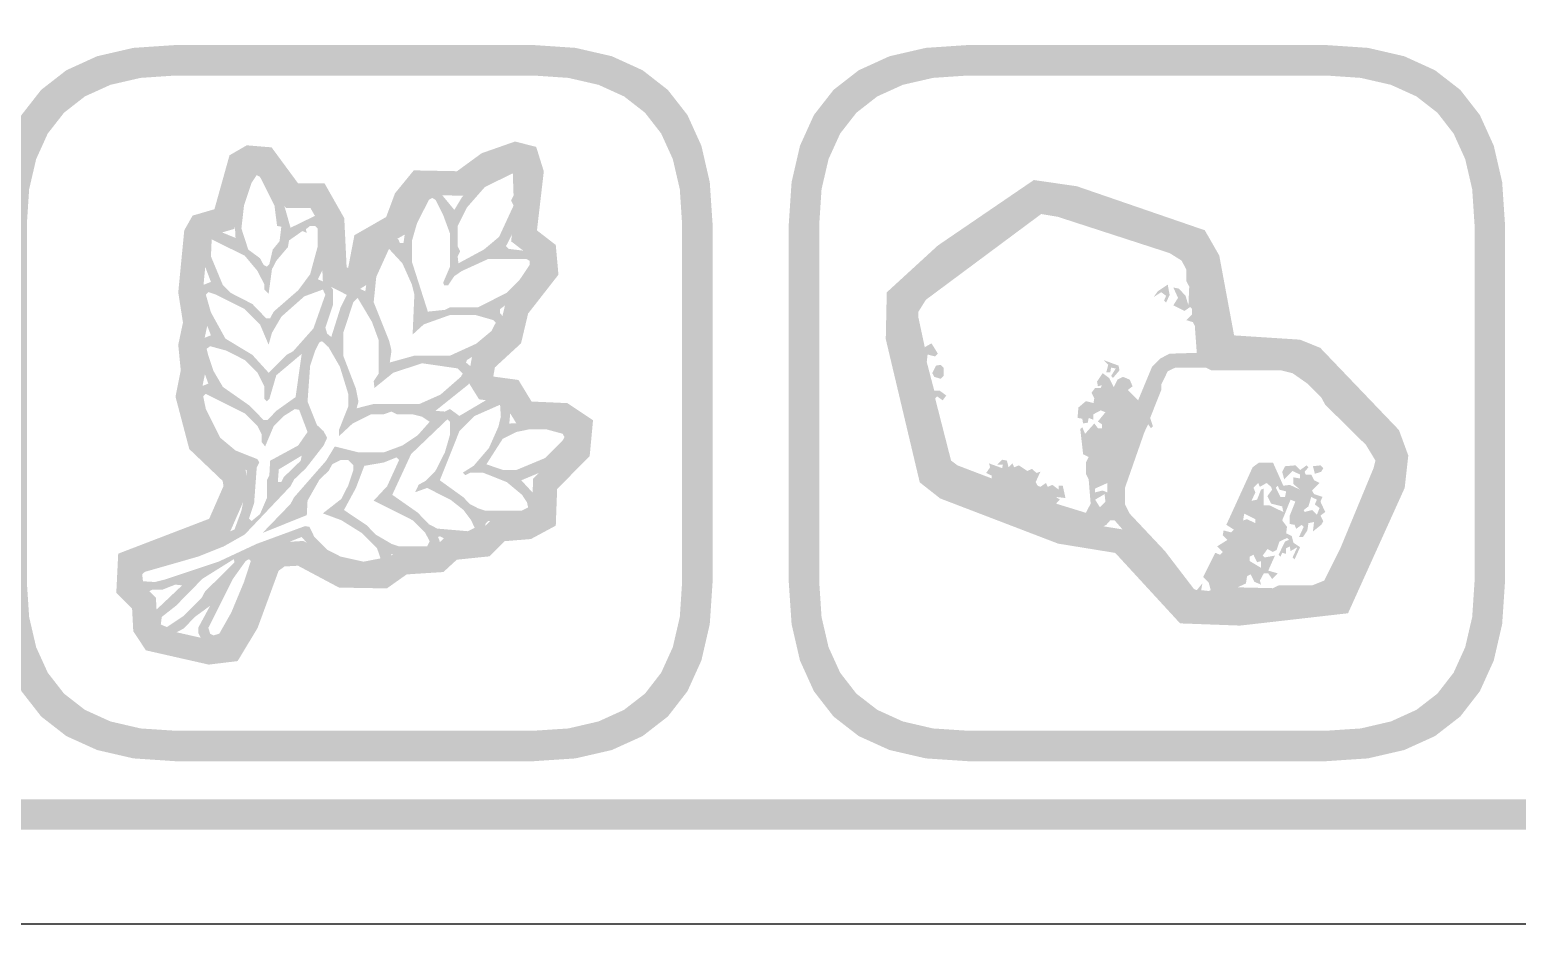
# Model space of a CAD drawing. Header units: millimetres. Extents: x 6 to 294, y 109 to 451.
# Drawn here: x 91.34 to 110.86, y 340.86 to 352.6 of the extents above; entities that cross this region are included whole.
import ezdxf

# ---------------------------------------------------------------- set-up
doc = ezdxf.new("R2010")
doc.units = ezdxf.units.MM
doc.layers.add('CUT', color=1, linetype='Continuous')
doc.layers.add('RASTER', color=7, linetype='Continuous')

msp = doc.modelspace()

# ---------------------------------------------------------------- hatches: boundary and pattern name
at = {"layer": 'RASTER'}
h = msp.add_hatch(color=7, dxfattribs=at)
h.paths.add_polyline_path([(75.2, 357.501), (75.234, 358.016), (75.338, 358.463), (75.509, 358.841), (75.75, 359.151), (76.059, 359.391), (76.438, 359.563), (76.884, 359.666), (77.4, 359.701), (134.6, 359.701), (135.116, 359.666), (135.563, 359.563), (135.941, 359.391), (136.25, 359.151), (136.491, 358.841), (136.663, 358.463), (136.766, 358.016), (136.8, 357.501), (136.8, 344.301), (136.766, 343.785), (136.663, 343.338), (136.491, 342.96), (136.25, 342.651), (135.941, 342.41), (135.563, 342.238), (135.116, 342.135), (134.6, 342.101), (77.4, 342.101), (76.884, 342.135), (76.438, 342.238), (76.059, 342.41), (75.75, 342.651), (75.509, 342.96), (75.338, 343.338), (75.234, 343.785), (75.2, 344.301)])
h.paths.add_polyline_path([(75.6, 357.501), (75.6, 344.301), (75.628, 343.879), (75.712, 343.513), (75.853, 343.204), (76.05, 342.951), (76.303, 342.754), (76.613, 342.613), (76.978, 342.529), (77.4, 342.501), (134.6, 342.501), (135.022, 342.529), (135.388, 342.613), (135.697, 342.754), (135.95, 342.951), (136.147, 343.204), (136.288, 343.513), (136.372, 343.879), (136.4, 344.301), (136.4, 357.501), (136.372, 357.923), (136.288, 358.288), (136.147, 358.598), (135.95, 358.851), (135.697, 359.048), (135.388, 359.188), (135.022, 359.273), (134.6, 359.301), (77.4, 359.301), (76.978, 359.273), (76.613, 359.188), (76.303, 359.048), (76.05, 358.851), (75.853, 358.598), (75.712, 358.288), (75.628, 357.923), (75.6, 357.501)], flags=0)
h = msp.add_hatch(color=7, dxfattribs=at)
h.paths.add_polyline_path([(90.9, 350.051), (90.937, 350.602), (91.047, 351.079), (91.23, 351.483), (91.488, 351.813), (91.818, 352.07), (92.222, 352.254), (92.699, 352.364), (93.25, 352.401), (97.95, 352.401), (98.501, 352.364), (98.978, 352.254), (99.382, 352.07), (99.712, 351.813), (99.97, 351.483), (100.153, 351.079), (100.263, 350.602), (100.3, 350.051), (100.3, 345.351), (100.263, 344.8), (100.153, 344.323), (99.97, 343.919), (99.713, 343.588), (99.382, 343.331), (98.978, 343.148), (98.501, 343.038), (97.95, 343.001), (93.25, 343.001), (92.699, 343.038), (92.222, 343.148), (91.818, 343.331), (91.488, 343.588), (91.23, 343.919), (91.047, 344.323), (90.937, 344.8), (90.9, 345.351)])
h.paths.add_polyline_path([(91.3, 350.051), (91.3, 345.351), (91.33, 344.894), (91.422, 344.498), (91.574, 344.163), (91.788, 343.888), (92.062, 343.675), (92.397, 343.523), (92.793, 343.431), (93.25, 343.401), (97.95, 343.401), (98.407, 343.431), (98.803, 343.523), (99.138, 343.675), (99.413, 343.888), (99.626, 344.163), (99.778, 344.498), (99.87, 344.894), (99.9, 345.351), (99.9, 350.051), (99.87, 350.508), (99.778, 350.904), (99.626, 351.239), (99.413, 351.513), (99.138, 351.727), (98.803, 351.879), (98.407, 351.97), (97.95, 352.001), (93.25, 352.001), (92.793, 351.97), (92.397, 351.879), (92.062, 351.727), (91.788, 351.513), (91.574, 351.239), (91.422, 350.904), (91.33, 350.508), (91.3, 350.051)], flags=0)
h = msp.add_hatch(color=7, dxfattribs=at)
h.paths.add_polyline_path([(101.3, 350.051), (101.337, 350.602), (101.447, 351.079), (101.63, 351.483), (101.888, 351.813), (102.218, 352.07), (102.622, 352.254), (103.099, 352.364), (103.65, 352.401), (108.35, 352.401), (108.901, 352.364), (109.378, 352.254), (109.782, 352.07), (110.113, 351.813), (110.37, 351.483), (110.553, 351.079), (110.663, 350.602), (110.7, 350.051), (110.7, 345.351), (110.663, 344.8), (110.553, 344.323), (110.37, 343.919), (110.113, 343.588), (109.782, 343.331), (109.378, 343.148), (108.901, 343.038), (108.35, 343.001), (103.65, 343.001), (103.099, 343.038), (102.622, 343.148), (102.218, 343.331), (101.887, 343.588), (101.63, 343.919), (101.447, 344.323), (101.337, 344.8), (101.3, 345.351)])
h.paths.add_polyline_path([(101.7, 350.051), (101.7, 345.351), (101.73, 344.894), (101.822, 344.498), (101.974, 344.163), (102.187, 343.888), (102.462, 343.675), (102.797, 343.523), (103.193, 343.431), (103.65, 343.401), (108.35, 343.401), (108.807, 343.431), (109.203, 343.523), (109.538, 343.675), (109.813, 343.888), (110.026, 344.163), (110.178, 344.498), (110.27, 344.894), (110.3, 345.351), (110.3, 350.051), (110.27, 350.508), (110.178, 350.904), (110.026, 351.239), (109.813, 351.513), (109.538, 351.727), (109.203, 351.879), (108.807, 351.97), (108.35, 352.001), (103.65, 352.001), (103.193, 351.97), (102.797, 351.879), (102.462, 351.727), (102.188, 351.513), (101.974, 351.239), (101.822, 350.904), (101.73, 350.508), (101.7, 350.051)], flags=0)
h = msp.add_hatch(color=7, dxfattribs=at)
h.paths.add_polyline_path([(97.708, 351.135), (97.985, 351.064), (98.085, 350.743), (97.995, 349.968), (98.242, 349.777), (98.277, 349.387), (97.879, 348.877), (97.786, 348.486), (97.443, 348.17), (97.423, 348.056), (97.427, 348.049), (97.752, 348.005), (97.924, 347.722), (98.394, 347.701), (98.731, 347.476), (98.687, 347.007), (98.26, 346.573), (98.242, 346.093), (97.915, 345.917), (97.57, 345.889), (97.371, 345.69), (96.943, 345.646), (96.767, 345.484), (96.285, 345.453), (96.025, 345.269), (95.397, 345.28), (94.859, 345.567), (94.681, 345.557), (94.604, 345.5), (94.328, 344.749), (94.066, 344.315), (93.687, 344.269), (92.863, 344.456), (92.697, 344.706), (92.681, 345.006), (92.474, 345.213), (92.499, 345.725), (93.693, 346.183), (93.881, 346.612), (93.87, 346.68), (93.432, 347.098), (93.251, 347.785), (93.32, 348.132), (93.287, 348.466), (93.349, 348.759), (93.287, 349.154), (93.366, 349.969), (93.475, 350.162), (93.762, 350.246), (93.96, 350.954), (94.186, 351.085), (94.512, 351.058), (94.861, 350.584), (95.208, 350.584), (95.466, 350.129), (95.497, 349.483), (95.51, 349.476), (95.518, 349.481), (95.599, 349.905), (96.016, 350.144), (96.132, 350.455), (96.378, 350.756), (96.946, 350.745), (97.269, 350.981)])
h.paths.add_polyline_path([(97.722, 350.801), (97.42, 350.695), (97.048, 350.423), (96.528, 350.433), (96.414, 350.293), (96.276, 349.923), (95.885, 349.7), (95.806, 349.284), (95.527, 349.108), (95.186, 349.282), (95.15, 350.038), (95.021, 350.264), (94.7, 350.264), (94.341, 350.751), (94.26, 350.758), (94.233, 350.742), (94.023, 349.988), (93.689, 349.891), (93.678, 349.871), (93.61, 349.163), (93.675, 348.75), (93.61, 348.449), (93.644, 348.116), (93.579, 347.795), (93.719, 347.267), (94.169, 346.837), (94.212, 346.57), (93.932, 345.932), (92.809, 345.501), (92.801, 345.339), (92.994, 345.145), (93.012, 344.811), (93.059, 344.74), (93.704, 344.594), (93.873, 344.614), (94.038, 344.888), (94.336, 345.7), (94.567, 345.87), (94.929, 345.892), (95.48, 345.599), (95.926, 345.59), (96.174, 345.767), (96.633, 345.796), (96.804, 345.954), (97.225, 345.997), (97.427, 346.199), (97.822, 346.231), (97.929, 346.288), (97.945, 346.709), (98.379, 347.15), (98.395, 347.316), (98.291, 347.385), (97.74, 347.41), (97.558, 347.708), (97.235, 347.751), (97.086, 347.991), (97.146, 348.331), (97.497, 348.656), (97.584, 349.019), (97.947, 349.484), (97.936, 349.609), (97.656, 349.825), (97.759, 350.712), (97.732, 350.798), (97.722, 350.801)], flags=0)
h = msp.add_hatch(color=7, dxfattribs=at)
h.paths.add_polyline_path([(94.26, 350.851), (94.393, 350.804), (94.527, 350.638), (94.65, 350.394), (94.761, 350.003), (95.084, 350.16), (95.161, 350.137), (95.218, 350.06), (95.218, 349.893), (95.251, 349.793), (95.185, 349.459), (95.118, 349.326), (95.261, 349.269), (95.318, 349.192), (95.318, 348.992), (95.218, 348.691), (95.241, 348.614), (95.295, 348.568), (95.418, 348.958), (95.508, 349.135), (95.619, 349.225), (95.742, 349.169), (95.785, 349.459), (95.852, 349.659), (95.976, 349.87), (96.086, 349.893), (96.176, 349.85), (96.196, 349.803), (96.243, 349.803), (96.286, 350.093), (96.51, 350.504), (96.62, 350.561), (96.663, 350.537), (96.911, 350.237), (97.011, 350.404), (97.278, 350.671), (97.488, 350.794), (97.722, 350.861), (97.765, 350.838), (97.822, 350.761), (97.822, 350.394), (97.722, 350.027), (97.588, 349.76), (97.622, 349.726), (97.889, 349.693), (97.999, 349.636), (98.022, 349.492), (97.932, 349.316), (97.845, 349.235), (97.799, 349.149), (97.511, 348.935), (97.511, 348.882), (97.588, 348.791), (97.531, 348.614), (97.365, 348.448), (97.077, 348.267), (97.064, 348.234), (97.154, 348.157), (97.154, 348.057), (97.097, 347.947), (96.663, 347.6), (96.787, 347.59), (96.854, 347.623), (96.977, 347.533), (97.355, 347.756), (97.555, 347.79), (97.655, 347.69), (97.632, 347.433), (98.289, 347.456), (98.466, 347.366), (98.49, 347.222), (98.433, 347.112), (98.166, 346.845), (97.789, 346.688), (97.965, 346.498), (98.022, 346.388), (97.999, 346.244), (97.922, 346.187), (97.789, 346.154), (97.355, 346.154), (97.321, 346.121), (97.298, 345.977), (97.221, 345.92), (96.787, 345.92), (96.72, 345.954), (96.697, 345.944), (96.72, 345.887), (96.697, 345.743), (96.553, 345.687), (96.086, 345.72), (96.043, 345.563), (95.952, 345.52), (95.518, 345.52), (95.385, 345.553), (95.141, 345.677), (94.907, 345.944), (94.393, 345.743), (94.216, 345.186), (93.993, 344.675), (93.926, 344.575), (93.816, 344.518), (93.716, 344.518), (93.605, 344.575), (93.549, 344.685), (93.549, 344.752), (93.706, 345.042), (93.505, 344.895), (93.358, 344.742), (93.181, 344.652), (93.081, 344.652), (92.991, 344.695), (92.948, 344.785), (92.971, 344.962), (93.338, 345.309), (93.248, 345.319), (93.081, 345.253), (92.948, 345.253), (92.881, 345.219), (92.737, 345.309), (92.714, 345.52), (92.737, 345.563), (92.848, 345.62), (93.549, 345.82), (94.026, 346.044), (94.116, 346.288), (94.183, 346.621), (94.183, 346.822), (93.939, 346.945), (93.739, 347.145), (93.582, 347.423), (93.515, 347.656), (93.539, 347.9), (93.682, 347.957), (93.549, 348.324), (93.549, 348.491), (93.572, 348.534), (93.716, 348.591), (93.549, 349.025), (93.549, 349.192), (93.572, 349.235), (93.716, 349.292), (93.615, 349.559), (93.592, 349.803), (93.615, 349.893), (93.682, 349.96), (93.816, 349.96), (94.039, 349.87), (94.016, 350.294), (94.083, 350.561), (94.206, 350.804)])
h.paths.add_polyline_path([(97.678, 350.718), (97.311, 350.537), (97.077, 350.27), (96.954, 350.027), (96.954, 349.76), (96.987, 349.693), (96.954, 349.626), (96.964, 349.536), (97.298, 349.716), (97.498, 349.883), (97.688, 350.294), (97.655, 350.36), (97.688, 350.427)], flags=0)
h.paths.add_polyline_path([(94.317, 350.694), (94.25, 350.594), (94.15, 350.294), (94.116, 349.993), (94.206, 349.716), (94.36, 349.603), (94.407, 349.516), (94.45, 349.492), (94.483, 349.526), (94.527, 349.716), (94.617, 349.826), (94.64, 350.017), (94.584, 350.027), (94.55, 350.294), (94.36, 350.671)], flags=0)
h.paths.add_polyline_path([(96.62, 350.394), (96.577, 350.37), (96.42, 350.06), (96.353, 349.826), (96.353, 349.559), (96.563, 348.902), (96.787, 348.925), (96.854, 348.958), (97.221, 348.958), (97.598, 349.149), (97.765, 349.316), (97.899, 349.516), (97.899, 349.569), (97.855, 349.593), (97.355, 349.593), (97.011, 349.436), (96.911, 349.369), (96.83, 349.249), (96.777, 349.249), (96.764, 349.282), (96.854, 349.492), (96.854, 349.926), (96.764, 350.17), (96.663, 350.37)], flags=0)
h.paths.add_polyline_path([(95.018, 350.027), (94.961, 349.983), (94.974, 349.936), (94.917, 349.96), (94.741, 349.836), (94.727, 349.75), (94.574, 349.569), (94.517, 349.459), (94.473, 349.135), (94.417, 349.192), (94.417, 349.259), (94.327, 349.436), (94.16, 349.636), (93.726, 349.85), (93.716, 349.626), (93.873, 349.249), (93.973, 349.149), (94.26, 349.002), (94.44, 348.815), (94.493, 348.815), (94.54, 348.902), (94.861, 349.182), (95.018, 349.392), (95.118, 349.76), (95.118, 349.993), (95.084, 350.027)], flags=0)
h.paths.add_polyline_path([(96.053, 349.726), (95.886, 349.359), (95.852, 349.025), (96.053, 348.524), (96.086, 348.391), (96.063, 348.234), (96.386, 348.324), (96.854, 348.324), (97.198, 348.481), (97.398, 348.648), (97.455, 348.758), (97.421, 348.791), (97.188, 348.858), (96.854, 348.858), (96.51, 348.735), (96.363, 348.601), (96.386, 349.125), (96.353, 349.259), (96.229, 349.536)], flags=0)
h.paths.add_polyline_path([(95.185, 349.192), (94.941, 349.102), (94.64, 348.835), (94.517, 348.624), (94.473, 348.468), (94.36, 348.735), (94.16, 348.935), (93.782, 349.125), (93.682, 349.159), (93.649, 349.125), (93.716, 348.892), (93.906, 348.548), (94.26, 348.334), (94.473, 348.1), (94.707, 348.334), (94.794, 348.381), (95.061, 348.681), (95.218, 349.125)], flags=0)
h.paths.add_polyline_path([(95.642, 349.082), (95.585, 349.025), (95.452, 348.624), (95.452, 348.324), (95.619, 347.89), (95.652, 347.723), (95.629, 347.633), (95.852, 347.69), (96.453, 347.69), (96.73, 347.813), (96.997, 348.047), (97.021, 348.09), (96.954, 348.157), (96.487, 348.224), (96.109, 348.1), (95.862, 347.9), (95.852, 347.99), (95.919, 348.09), (95.919, 348.524), (95.829, 348.768)], flags=0)
h.paths.add_polyline_path([(95.175, 348.514), (95.141, 348.501), (95.084, 348.391), (95.018, 348.19), (94.984, 347.723), (95.108, 347.413), (95.195, 347.332), (95.241, 347.246), (95.195, 347.145), (94.961, 346.845), (94.807, 346.698), (94.761, 346.611), (94.16, 345.977), (93.883, 345.82), (93.549, 345.687), (92.848, 345.486), (92.814, 345.453), (92.824, 345.363), (92.981, 345.353), (93.115, 345.386), (93.816, 345.62), (94.317, 345.854), (94.951, 346.087), (95.008, 346.077), (95.074, 345.944), (95.241, 345.777), (95.418, 345.687), (95.719, 345.62), (95.942, 345.663), (95.896, 345.797), (95.695, 345.997), (95.428, 346.164), (95.185, 346.254), (95.428, 346.444), (95.518, 346.621), (95.585, 346.822), (95.585, 346.888), (95.518, 346.955), (95.418, 346.955), (95.308, 346.898), (95.261, 346.812), (95.141, 346.698), (94.984, 346.421), (94.974, 346.231), (94.393, 345.997), (94.761, 346.378), (94.807, 346.464), (95.228, 346.945), (95.341, 347.132), (95.652, 347.055), (95.986, 347.055), (96.229, 347.145), (96.43, 347.279), (96.587, 347.456), (96.487, 347.523), (96.353, 347.556), (96.153, 347.556), (96.086, 347.59), (95.986, 347.556), (95.819, 347.556), (95.575, 347.433), (95.395, 347.266), (95.395, 347.346), (95.518, 347.656), (95.518, 347.823), (95.408, 348.18), (95.261, 348.434)], flags=0)
h.paths.add_polyline_path([(93.706, 348.448), (93.659, 348.414), (93.682, 348.324), (93.749, 348.124), (93.873, 347.913), (94.226, 347.666), (94.407, 347.479), (94.46, 347.479), (94.574, 347.6), (94.827, 347.78), (94.907, 348.347), (94.574, 348.067), (94.483, 347.756), (94.45, 347.723), (94.417, 347.756), (94.417, 347.923), (94.327, 348.1), (94.16, 348.267), (93.916, 348.391)], flags=0)
h.paths.add_polyline_path([(93.649, 347.823), (93.615, 347.79), (93.649, 347.623), (93.839, 347.246), (94.039, 347.079), (94.327, 346.965), (94.35, 346.922), (94.317, 346.855), (94.283, 346.388), (94.216, 346.187), (94.25, 346.154), (94.36, 346.244), (94.45, 346.454), (94.45, 346.688), (94.483, 346.755), (94.493, 346.945), (94.861, 347.145), (94.984, 347.322), (94.874, 347.613), (94.817, 347.623), (94.674, 347.533), (94.54, 347.399), (94.427, 347.132), (94.383, 347.189), (94.383, 347.289), (94.327, 347.399), (94.16, 347.566)], flags=0)
h.paths.add_polyline_path([(97.511, 347.68), (97.178, 347.533), (96.977, 347.332), (96.72, 346.688), (97.031, 346.464), (97.111, 346.378), (97.221, 346.321), (97.321, 346.288), (97.789, 346.288), (97.879, 346.331), (97.865, 346.398), (97.799, 346.498), (97.598, 346.665), (97.288, 346.788), (97.121, 346.788), (97.054, 346.755), (97.021, 346.788), (97.164, 346.878), (97.365, 347.112), (97.488, 347.389), (97.521, 347.523)], flags=0)
h.paths.add_polyline_path([(96.82, 347.489), (96.343, 347.032), (96.096, 346.498), (96.43, 346.264), (96.577, 346.111), (96.687, 346.054), (97.087, 346.02), (97.178, 346.064), (97.131, 346.164), (97.031, 346.298), (96.864, 346.431), (96.553, 346.588), (96.396, 346.531), (96.443, 346.631), (96.53, 346.678), (96.663, 346.812), (96.787, 347.055), (96.854, 347.289), (96.854, 347.456)], flags=0)
h.paths.add_polyline_path([(97.889, 347.356), (97.722, 347.322), (97.545, 347.232), (97.331, 346.898), (97.555, 346.822), (97.722, 346.822), (98.099, 346.979), (98.333, 347.212), (98.356, 347.256), (98.333, 347.299), (98.122, 347.356)], flags=0)
h.paths.add_polyline_path([(94.907, 347.012), (94.607, 346.832), (94.594, 346.665), (94.64, 346.665), (94.674, 346.732), (94.894, 346.945)], flags=0)
h.paths.add_polyline_path([(96.153, 346.989), (95.986, 346.922), (95.729, 346.878), (95.619, 346.588), (95.462, 346.298), (95.762, 346.097), (95.876, 345.977), (96.086, 345.854), (96.186, 345.82), (96.553, 345.82), (96.587, 345.887), (96.53, 345.997), (96.363, 346.164), (95.852, 346.421), (96.029, 346.611), (96.186, 346.955)], flags=0)
h.paths.add_polyline_path([(94.016, 345.653), (93.605, 345.396), (93.258, 345.042), (93.071, 344.895), (93.058, 344.795), (93.138, 344.762), (93.358, 344.909), (93.592, 345.142), (93.639, 345.229), (94.026, 345.61)], flags=0)
h.paths.add_polyline_path([(94.216, 345.653), (94.173, 345.63), (94.006, 345.396), (93.682, 344.752), (93.706, 344.675), (93.749, 344.652), (93.826, 344.675), (93.983, 344.952), (94.15, 345.353), (94.24, 345.63)], flags=0)
h = msp.add_hatch(color=7, dxfattribs=at)
h.paths.add_polyline_path([(104.516, 350.629), (105.08, 350.548), (106.76, 349.97), (106.95, 349.638), (107.145, 348.59), (108.01, 348.534), (108.275, 348.427), (109.308, 347.348), (109.431, 347.014), (109.384, 346.589), (108.64, 344.943), (107.222, 344.781), (106.436, 344.81), (105.585, 345.735), (104.835, 345.857), (103.287, 346.45), (103.019, 346.661), (102.573, 348.542), (102.586, 349.155), (103.257, 349.77)])
h.paths.add_polyline_path([(104.594, 350.294), (103.456, 349.518), (102.903, 349.012), (102.894, 348.576), (103.305, 346.844), (103.447, 346.732), (104.919, 346.167), (105.746, 346.033), (106.581, 345.125), (107.209, 345.102), (108.423, 345.241), (109.071, 346.674), (109.105, 346.974), (109.03, 347.175), (108.091, 348.156), (107.938, 348.218), (106.876, 348.287), (106.645, 349.526), (106.542, 349.707), (105.005, 350.236), (104.594, 350.294)], flags=0)
h = msp.add_hatch(color=7, dxfattribs=at)
h.paths.add_polyline_path([(104.624, 350.392), (104.687, 350.403), (105.2, 350.256), (106.409, 349.853), (106.604, 349.754), (106.739, 349.486), (106.911, 348.339), (107.912, 348.314), (108.07, 348.251), (108.363, 347.995), (108.487, 347.826), (109.022, 347.298), (109.132, 347.152), (109.195, 347.031), (109.195, 346.811), (108.473, 345.151), (108.205, 345.088), (107.326, 345.052), (107.252, 345.015), (106.593, 345.015), (106.325, 345.261), (106.274, 345.356), (106.105, 345.517), (106.054, 345.613), (105.577, 346.162), (105.519, 346.162), (105.467, 346.104), (105.273, 346.005), (105.053, 346.041), (103.514, 346.628), (103.32, 346.727), (103.246, 346.8), (103.147, 347.068), (102.927, 348.167), (102.818, 348.534), (102.781, 348.937), (102.88, 349.131), (102.99, 349.241), (104.309, 350.23)])
h.paths.add_polyline_path([(104.613, 350.183), (103.1, 349.058), (103.001, 348.9), (103.001, 348.827), (103.085, 348.435), (103.173, 348.486), (103.257, 348.35), (103.221, 348.314), (103.122, 348.339), (103.111, 348.24), (103.21, 347.863), (103.283, 347.863), (103.367, 347.801), (103.32, 347.738), (103.246, 347.79), (103.221, 347.764), (103.43, 346.947), (103.514, 346.884), (103.965, 346.712), (103.965, 346.749), (103.891, 346.785), (103.943, 346.859), (103.928, 346.91), (104.1, 346.848), (104.111, 346.895), (104.038, 346.895), (104.1, 346.958), (104.163, 346.947), (104.185, 346.859), (104.236, 346.91), (104.258, 346.859), (104.32, 346.884), (104.43, 346.811), (104.492, 346.837), (104.551, 346.785), (104.602, 346.8), (104.54, 346.664), (104.566, 346.617), (104.602, 346.602), (104.676, 346.653), (104.698, 346.602), (104.76, 346.628), (104.844, 346.565), (104.844, 346.617), (104.896, 346.617), (104.932, 346.455), (104.808, 346.47), (104.859, 346.434), (104.808, 346.382), (105.2, 346.261), (105.262, 346.382), (105.236, 346.701), (105.2, 346.774), (105.2, 346.921), (105.236, 346.994), (105.163, 347.031), (105.126, 347.361), (105.152, 347.386), (105.189, 347.298), (105.31, 347.434), (105.357, 347.372), (105.409, 347.372), (105.409, 347.423), (105.357, 347.46), (105.456, 347.581), (105.394, 347.606), (105.299, 347.555), (105.299, 347.482), (105.236, 347.507), (105.225, 347.445), (105.163, 347.434), (105.152, 347.496), (105.09, 347.507), (105.101, 347.643), (105.2, 347.727), (105.299, 347.702), (105.31, 347.764), (105.273, 347.837), (105.321, 347.9), (105.394, 347.9), (105.409, 347.936), (105.357, 347.922), (105.346, 347.984), (105.42, 348.094), (105.504, 348.031), (105.566, 347.911), (105.614, 348.009), (105.687, 348.046), (105.775, 348.009), (105.812, 347.922), (105.75, 347.874), (105.885, 347.738), (106.068, 348.178), (106.178, 348.288), (106.299, 348.35), (106.655, 348.361), (106.629, 348.717), (106.604, 348.764), (106.519, 348.79), (106.593, 348.863), (106.593, 348.937), (106.567, 348.962), (106.494, 348.911), (106.347, 348.984), (106.409, 349.083), (106.347, 349.219), (106.42, 349.204), (106.508, 349.109), (106.545, 348.984), (106.556, 349.23), (106.519, 349.303), (106.519, 349.45), (106.457, 349.571), (106.299, 349.67), (104.833, 350.146)], flags=0)
h.paths.add_polyline_path([(106.274, 349.256), (106.299, 349.12), (106.252, 349.021), (106.226, 349.047), (106.252, 349.109), (106.189, 349.157), (106.09, 349.094), (106.142, 349.168)], flags=0)
h.paths.add_polyline_path([(105.431, 348.266), (105.629, 348.193), (105.64, 348.13), (105.555, 348.031), (105.53, 348.057), (105.592, 348.156), (105.53, 348.167), (105.519, 348.105), (105.467, 348.105), (105.493, 348.204)], flags=0)
h.paths.add_polyline_path([(103.232, 348.193), (103.294, 348.204), (103.331, 348.167), (103.331, 348.057), (103.294, 348.02), (103.21, 348.046), (103.184, 348.094)], flags=0)
h.paths.add_polyline_path([(106.373, 348.167), (106.274, 348.119), (106.189, 347.947), (106.189, 347.874), (106.043, 347.507), (106.079, 347.397), (106.054, 347.372), (106.017, 347.423), (105.969, 347.324), (105.713, 346.591), (105.713, 346.371), (105.775, 346.25), (106.237, 345.759), (106.618, 345.261), (106.655, 345.246), (106.728, 345.334), (106.713, 345.246), (106.812, 345.235), (106.838, 345.246), (106.812, 345.345), (106.739, 345.418), (106.897, 345.737), (106.959, 345.711), (106.996, 345.748), (106.922, 345.821), (107.058, 345.906), (106.996, 345.968), (107.007, 346.03), (107.106, 346.005), (107.142, 346.041), (107.043, 346.104), (107.388, 346.859), (107.472, 346.921), (107.655, 346.921), (107.791, 346.617), (107.875, 346.628), (108.011, 346.565), (107.923, 346.639), (107.923, 346.727), (108.011, 346.712), (108.011, 346.763), (107.912, 346.811), (107.802, 346.701), (107.776, 346.8), (107.813, 346.873), (107.949, 346.884), (108.011, 346.822), (108.095, 346.884), (108.121, 346.859), (108.07, 346.8), (108.084, 346.763), (108.157, 346.763), (108.194, 346.69), (108.267, 346.653), (108.168, 346.554), (108.194, 346.507), (108.304, 346.47), (108.278, 346.408), (108.341, 346.272), (108.278, 346.225), (108.315, 346.151), (108.289, 346.104), (108.179, 346.016), (108.194, 346.14), (108.121, 346.126), (108.106, 346.03), (108.048, 345.942), (107.996, 345.942), (108.059, 346.078), (108.033, 346.104), (107.96, 346.052), (107.938, 346.104), (107.875, 346.115), (107.875, 346.225), (107.949, 346.408), (107.886, 346.434), (107.776, 346.162), (107.839, 346.078), (107.828, 345.994), (107.901, 345.957), (107.923, 345.869), (108.011, 345.81), (107.938, 345.649), (107.912, 345.675), (107.974, 345.81), (107.886, 345.759), (107.875, 345.821), (107.828, 345.796), (107.828, 345.722), (107.776, 345.737), (107.754, 345.686), (107.729, 345.711), (107.813, 345.884), (107.864, 345.906), (107.839, 345.931), (107.74, 345.884), (107.703, 345.774), (107.655, 345.748), (107.582, 345.785), (107.52, 345.7), (107.545, 345.675), (107.681, 345.7), (107.593, 345.503), (107.718, 345.466), (107.644, 345.393), (107.593, 345.466), (107.534, 345.466), (107.483, 345.371), (107.498, 345.319), (107.41, 345.356), (107.362, 345.455), (107.315, 345.429), (107.3, 345.334), (107.19, 345.283), (107.655, 345.272), (107.729, 345.308), (108.168, 345.308), (108.326, 345.371), (108.535, 345.785), (108.975, 346.848), (109, 346.947), (108.876, 347.152), (108.341, 347.68), (108.289, 347.775), (108.106, 347.958), (107.912, 348.094), (107.765, 348.13), (106.849, 348.13), (106.776, 348.167)], flags=0)
h.paths.add_polyline_path([(108.179, 346.873), (108.278, 346.884), (108.315, 346.848), (108.289, 346.8), (108.205, 346.774)], flags=0)
h.paths.add_polyline_path([(105.482, 346.653), (105.321, 346.58), (105.321, 346.529), (105.42, 346.554), (105.482, 346.529)], flags=0)
h.paths.add_polyline_path([(107.461, 346.653), (107.399, 346.591), (107.424, 346.529), (107.373, 346.419), (107.446, 346.434), (107.498, 346.565), (107.534, 346.58), (107.534, 346.36), (107.608, 346.36), (107.791, 346.272), (107.776, 346.346), (107.63, 346.382), (107.582, 346.481), (107.644, 346.565), (107.63, 346.602), (107.571, 346.653), (107.483, 346.602)], flags=0)
h.paths.add_polyline_path([(107.718, 346.617), (107.692, 346.591), (107.754, 346.47), (107.813, 346.47), (107.828, 346.543), (107.74, 346.565)], flags=0)
h.paths.add_polyline_path([(105.445, 346.507), (105.321, 346.434), (105.383, 346.335), (105.456, 346.408)], flags=0)
h.paths.add_polyline_path([(108.157, 346.47), (108.121, 346.346), (108.059, 346.298), (108.07, 346.272), (108.168, 346.298), (108.231, 346.236), (108.267, 346.324), (108.205, 346.371), (108.231, 346.434)], flags=0)
h.paths.add_polyline_path([(107.278, 346.25), (107.263, 346.162), (107.315, 346.177), (107.424, 346.126), (107.424, 346.177)], flags=0)
h.paths.add_polyline_path([(107.399, 345.711), (107.351, 345.686), (107.351, 345.627), (107.498, 345.539), (107.498, 345.627), (107.446, 345.613)], flags=0)

# ---------------------------------------------------------------- linework, layer by layer
at = {"layer": 'CUT'}
msp.add_lwpolyline([(135.001, 340.861), (76.999, 340.861)], dxfattribs=at)

doc.saveas('drawing.dxf')
